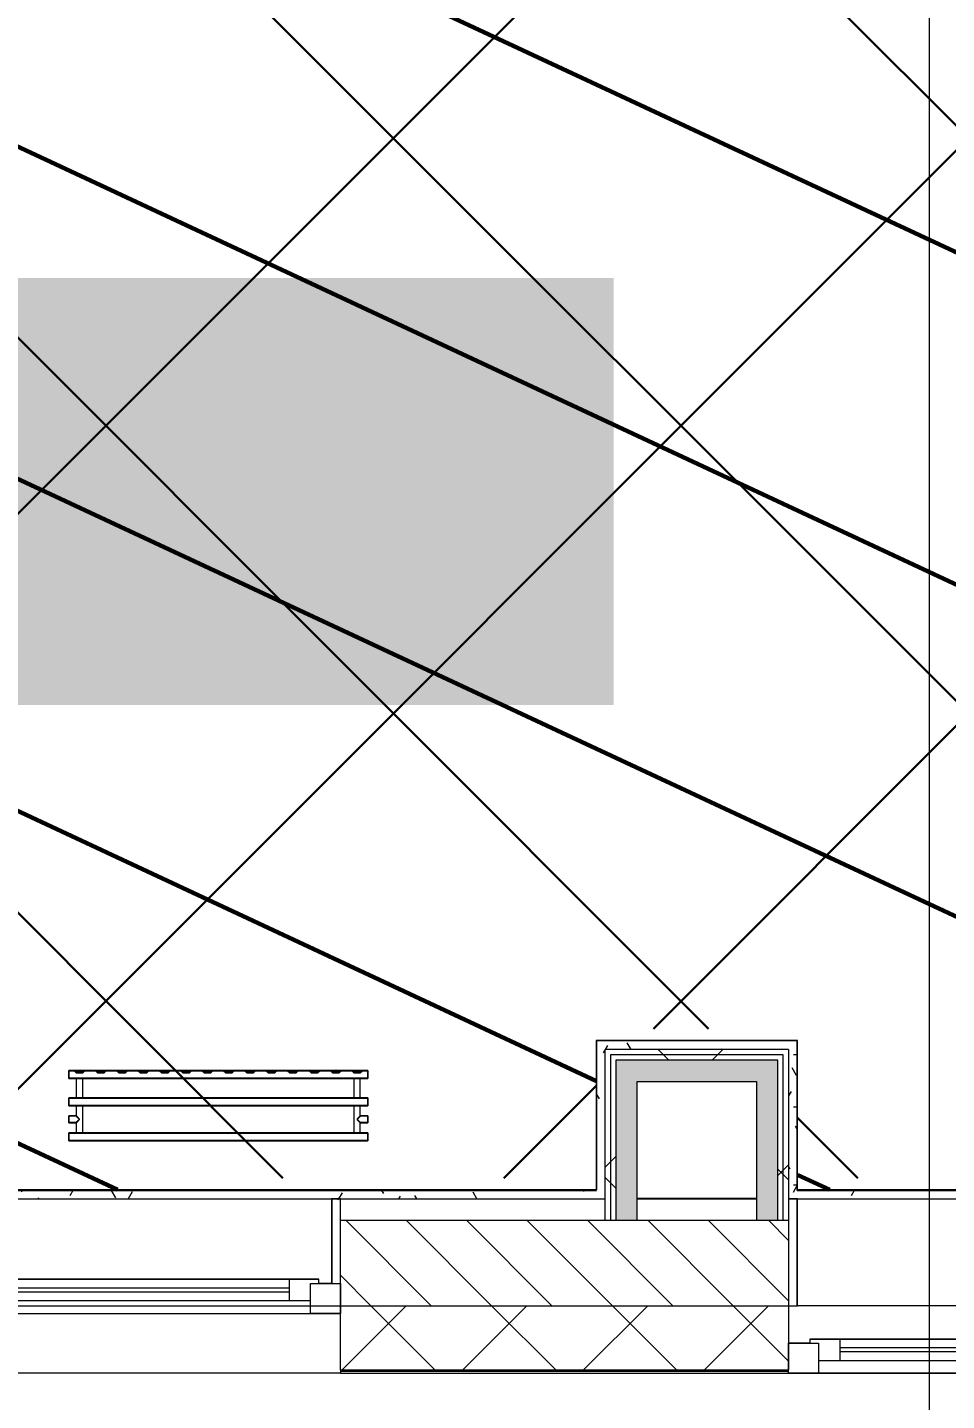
# Model space of a CAD drawing. Header units: millimetres. Extents: x -164500 to 426394, y -23753 to 102118.
# Drawn here: x 262619 to 264772, y -323 to 2892 of the extents above; entities that cross this region are included whole.
import ezdxf
from ezdxf import colors
from ezdxf.entities.mleader import LeaderData, LeaderLine
from ezdxf.math import Vec2, Vec3

# ---------------------------------------------------------------- set-up
doc = ezdxf.new("R2010")
doc.units = ezdxf.units.MM
for name, color, linetype, lineweight in [('0) шлифовка', 5, 'Continuous', 60), ('5.2) Л-1 Линолеум', 100, 'Continuous', 30), ('9.1) Рулон', 30, 'Continuous', 30), ('A-FLOR', 7, 'Continuous', 9), ('A-GLAZ', 7, 'Continuous', 9), ('A-GLAZ-1', 7, 'Continuous', 5), ('A-WALL', 7, 'Continuous', 5), ('I-WALL', 7, 'Continuous', 5), ('Оси', 7, 'Continuous', 9)]:
    doc.layers.add(name, color=color, linetype=linetype, lineweight=lineweight)
for name, color, linetype in [('2) защита вин плитк', 6, 'Continuous'), ('3.1) Наливной пол', 3, 'Continuous'), ('3.2.3) Нал-ой пол 4 вып', 3, 'Continuous')]:
    doc.layers.add(name, color=color, linetype=linetype)
for name, color, linetype, lineweight, true_color in [('A-WALL-1', 9, 'Continuous', 5, 0x808080), ('A-WALL-FNSH-1', 9, 'Continuous', 5, 0x808080), ('M-EQPM-1', 7, 'Continuous', 9, 0xb2b2b2)]:
    doc.layers.add(name, color=color, linetype=linetype, lineweight=lineweight, true_color=true_color)
doc.styles.add('СПДС', font='ГОСТ тип А.ttf', dxfattribs={"width": 0.9})
pattern_1 = [(0, (148772.123, -0.94), (243.84, 60.96), [20.117, -162.763, 20.117, -162.763, -975.36]), (0, (148772.123, -0.94), (243.84, 60.96), [-365.76, 20.117, -345.643, 20.117, -162.763, -426.72]), (0, (148772.123, -0.94), (243.84, 60.96), [-914.4, 20.117, -101.803, 20.117, -284.683]), (120, (148863.563, 29.54), (-174.71291, 180.691634), [20.117, -162.763, 20.117, -162.763, -975.36]), (120, (148863.563, 29.54), (-174.71291, 180.691634), [-365.76, 20.117, -345.643, 20.117, -162.763, -426.72]), (120, (148863.563, 29.54), (-174.71291, 180.691634), [-914.4, 20.117, -101.803, 20.117, -284.683]), (240, (148894.043, 151.46), (-69.12709, -241.651634), [20.117, -162.763, 20.117, -162.763, -975.36]), (240, (148894.043, 151.46), (-69.12709, -241.651634), [-365.76, 20.117, -345.643, 20.117, -162.763, -426.72]), (240, (148894.043, 151.46), (-69.12709, -241.651634), [-914.4, 20.117, -101.803, 20.117, -284.683])]
pattern_2 = [(45, (148772.12, -0.94), (-212.132, 212.132), []), (135, (148772.12, -0.94), (-212.132, -212.132), [])]
pattern_3 = [(45, (205553.1, 26879), (-1347.04, 1347.04), [])]

# ---------------------------------------------------------------- blocks, each defined once
blk = doc.blocks.new('radiator_prado_classic_z_tip_30_po exemplyaru - Classic Z Тип 30-300-V481-Объем проектирования 2 этажа')
at = {"layer": 'M-EQPM-1'}
for p, q in [((0, 228), (0, 210)), ((700, 228), (0, 228)), ((0, 210), (0, 228)), ((0, 228), (12.5, 228)), ((12.5, 228), (37.5, 228)), ((37.5, 228), (12.5, 228)), ((12.5, 228), (37.5, 228)), ((12.5, 228), (17.5, 223)), ((12.5, 228), (17.5, 223)), ((32.5, 223), (37.5, 228)), ((37.5, 228), (32.5, 223)), ((37.5, 228), (62.5, 228)), ((62.5, 228), (87.5, 228)), ((87.5, 228), (62.5, 228)), ((62.5, 228), (87.5, 228)), ((62.5, 228), (67.5, 223)), ((62.5, 228), (67.5, 223)), ((82.5, 223), (87.5, 228)), ((87.5, 228), (82.5, 223)), ((87.5, 228), (112.5, 228)), ((112.5, 228), (137.5, 228)), ((137.5, 228), (112.5, 228)), ((112.5, 228), (137.5, 228)), ((112.5, 228), (117.5, 223)), ((112.5, 228), (117.5, 223)), ((132.5, 223), (137.5, 228)), ((137.5, 228), (132.5, 223)), ((137.5, 228), (162.5, 228)), ((162.5, 228), (187.5, 228)), ((187.5, 228), (162.5, 228)), ((162.5, 228), (187.5, 228)), ((162.5, 228), (167.5, 223)), ((162.5, 228), (167.5, 223)), ((182.5, 223), (187.5, 228)), ((187.5, 228), (182.5, 223)), ((187.5, 228), (212.5, 228)), ((212.5, 228), (237.5, 228)), ((237.5, 228), (212.5, 228)), ((212.5, 228), (237.5, 228)), ((212.5, 228), (217.5, 223)), ((212.5, 228), (217.5, 223)), ((232.5, 223), (237.5, 228)), ((237.5, 228), (232.5, 223)), ((237.5, 228), (262.5, 228)), ((262.5, 228), (287.5, 228)), ((287.5, 228), (262.5, 228)), ((262.5, 228), (287.5, 228)), ((262.5, 228), (267.5, 223)), ((262.5, 228), (267.5, 223)), ((282.5, 223), (287.5, 228)), ((287.5, 228), (282.5, 223)), ((287.5, 228), (312.5, 228)), ((312.5, 228), (337.5, 228)), ((337.5, 228), (312.5, 228)), ((312.5, 228), (337.5, 228)), ((312.5, 228), (317.5, 223)), ((312.5, 228), (317.5, 223)), ((332.5, 223), (337.5, 228)), ((337.5, 228), (332.5, 223)), ((337.5, 228), (362.5, 228)), ((362.5, 228), (387.5, 228)), ((387.5, 228), (362.5, 228)), ((362.5, 228), (387.5, 228)), ((362.5, 228), (367.5, 223)), ((362.5, 228), (367.5, 223)), ((382.5, 223), (387.5, 228)), ((387.5, 228), (382.5, 223)), ((387.5, 228), (412.5, 228)), ((412.5, 228), (437.5, 228)), ((437.5, 228), (412.5, 228)), ((412.5, 228), (437.5, 228)), ((412.5, 228), (417.5, 223)), ((412.5, 228), (417.5, 223)), ((432.5, 223), (437.5, 228)), ((437.5, 228), (432.5, 223)), ((437.5, 228), (462.5, 228)), ((462.5, 228), (487.5, 228)), ((487.5, 228), (462.5, 228)), ((462.5, 228), (487.5, 228)), ((462.5, 228), (467.5, 223)), ((462.5, 228), (467.5, 223)), ((482.5, 223), (487.5, 228)), ((487.5, 228), (482.5, 223)), ((487.5, 228), (512.5, 228)), ((512.5, 228), (537.5, 228)), ((537.5, 228), (512.5, 228)), ((512.5, 228), (537.5, 228)), ((512.5, 228), (517.5, 223)), ((512.5, 228), (517.5, 223)), ((532.5, 223), (537.5, 228)), ((537.5, 228), (532.5, 223)), ((537.5, 228), (562.5, 228)), ((562.5, 228), (587.5, 228)), ((587.5, 228), (562.5, 228)), ((562.5, 228), (587.5, 228)), ((562.5, 228), (567.5, 223)), ((562.5, 228), (567.5, 223)), ((582.5, 223), (587.5, 228)), ((587.5, 228), (582.5, 223)), ((587.5, 228), (612.5, 228)), ((612.5, 228), (637.5, 228)), ((637.5, 228), (612.5, 228)), ((612.5, 228), (637.5, 228)), ((612.5, 228), (617.5, 223)), ((612.5, 228), (617.5, 223)), ((632.5, 223), (637.5, 228)), ((637.5, 228), (632.5, 223)), ((637.5, 228), (662.5, 228)), ((662.5, 228), (687.5, 228)), ((687.5, 228), (662.5, 228)), ((662.5, 228), (687.5, 228)), ((662.5, 228), (667.5, 223)), ((662.5, 228), (667.5, 223)), ((682.5, 223), (687.5, 228)), ((687.5, 228), (682.5, 223)), ((687.5, 228), (700, 228)), ((700, 210), (700, 228)), ((700, 228), (700, 210)), ((0, 210), (700, 210)), ((17.8, 210), (0, 210)), ((32.5, 223), (17.5, 223)), ((17.5, 223), (32.5, 223)), ((17.5, 210), (17.5, 164)), ((17.5, 210), (17.5, 164)), ((17.8, 210), (17.5, 210)), ((17.5, 210), (17.8, 210)), ((17.8, 210), (17.5, 210)), ((17.5, 210), (32.5, 210)), ((18.5, 210), (17.8, 210)), ((17.8, 210), (32.2, 210)), ((32.2, 210), (17.8, 210)), ((32.2, 210), (18.5, 210)), ((32.5, 210), (32.2, 210)), ((32.2, 210), (32.5, 210)), ((32.5, 210), (32.2, 210)), ((667.8, 210), (32.2, 210)), ((32.5, 164), (32.5, 210)), ((32.5, 164), (32.5, 210)), ((82.5, 223), (67.5, 223)), ((67.5, 223), (82.5, 223)), ((132.5, 223), (117.5, 223)), ((117.5, 223), (132.5, 223)), ((182.5, 223), (167.5, 223)), ((167.5, 223), (182.5, 223)), ((232.5, 223), (217.5, 223)), ((217.5, 223), (232.5, 223)), ((282.5, 223), (267.5, 223)), ((267.5, 223), (282.5, 223)), ((332.5, 223), (317.5, 223)), ((317.5, 223), (332.5, 223)), ((382.5, 223), (367.5, 223)), ((367.5, 223), (382.5, 223)), ((432.5, 223), (417.5, 223)), ((417.5, 223), (432.5, 223)), ((482.5, 223), (467.5, 223)), ((467.5, 223), (482.5, 223)), ((532.5, 223), (517.5, 223)), ((517.5, 223), (532.5, 223)), ((582.5, 223), (567.5, 223)), ((567.5, 223), (582.5, 223)), ((632.5, 223), (617.5, 223)), ((617.5, 223), (632.5, 223)), ((682.5, 223), (667.5, 223)), ((667.5, 223), (682.5, 223)), ((667.5, 210), (667.5, 164)), ((667.5, 210), (667.5, 164)), ((667.8, 210), (667.5, 210)), ((667.5, 210), (682.5, 210)), ((667.8, 210), (667.5, 210)), ((667.5, 210), (667.8, 210)), ((668.5, 210), (667.8, 210)), ((682.2, 210), (667.8, 210)), ((667.8, 210), (673.1, 210)), ((669.7, 210), (668.5, 210)), ((671.2, 210), (669.7, 210)), ((673.1, 210), (671.2, 210)), ((675, 210), (673.1, 210)), ((673.1, 210), (676.9, 210)), ((676.9, 210), (675, 210)), ((678.7, 210), (676.9, 210)), ((676.9, 210), (680.3, 210)), ((680.3, 210), (678.7, 210)), ((681.5, 210), (680.3, 210)), ((680.3, 210), (682.2, 210)), ((682.2, 210), (681.5, 210)), ((682.5, 210), (682.2, 210)), ((682.5, 210), (682.2, 210)), ((682.2, 210), (682.5, 210)), ((700, 210), (682.2, 210)), ((682.5, 164), (682.5, 210)), ((682.5, 164), (682.5, 210)), ((700, 164), (0, 164)), ((0, 164), (0, 146)), ((0, 146), (0, 164)), ((0, 164), (17.8, 164)), ((17.8, 164), (17.5, 164)), ((17.5, 164), (17.8, 164)), ((17.8, 164), (17.5, 164)), ((17.5, 164), (32.5, 164)), ((28.7, 164), (17.8, 164)), ((17.8, 164), (32.2, 164)), ((18.5, 164), (17.8, 164)), ((19.7, 164), (18.5, 164)), ((21.3, 164), (19.7, 164)), ((23.1, 164), (21.3, 164)), ((25, 164), (23.1, 164)), ((26.9, 164), (25, 164)), ((28.7, 164), (26.9, 164)), ((31.5, 164), (28.7, 164)), ((30.3, 164), (28.7, 164)), ((32.2, 164), (30.3, 164)), ((32.2, 164), (31.5, 164)), ((32.5, 164), (32.2, 164)), ((32.2, 164), (32.5, 164)), ((32.5, 164), (32.2, 164)), ((32.2, 164), (667.8, 164)), ((667.8, 164), (667.5, 164)), ((667.5, 164), (682.5, 164)), ((667.8, 164), (667.5, 164)), ((667.5, 164), (667.8, 164)), ((668.5, 164), (667.8, 164)), ((669.7, 164), (667.8, 164)), ((667.8, 164), (676.9, 164)), ((669.7, 164), (668.5, 164)), ((671.2, 164), (669.7, 164)), ((671.2, 164), (669.7, 164)), ((673.1, 164), (671.2, 164)), ((675, 164), (671.2, 164)), ((675, 164), (673.1, 164)), ((676.9, 164), (675, 164)), ((681.5, 164), (675, 164)), ((678.7, 164), (676.9, 164)), ((676.9, 164), (681.5, 164)), ((680.3, 164), (678.7, 164)), ((681.5, 164), (680.3, 164)), ((682.2, 164), (681.5, 164)), ((682.2, 164), (681.5, 164)), ((681.5, 164), (682.2, 164)), ((682.5, 164), (682.2, 164)), ((682.5, 164), (682.2, 164)), ((682.2, 164), (682.5, 164)), ((682.2, 164), (700, 164)), ((700, 146), (700, 164)), ((700, 164), (700, 146)), ((0, 146), (700, 146)), ((18.5, 146), (0, 146)), ((17.5, 146), (17.5, 121.5)), ((17.5, 146), (17.5, 121.5)), ((17.5, 146), (18.5, 146)), ((18.5, 146), (17.5, 146)), ((17.5, 146), (18.5, 146)), ((32.5, 146), (17.5, 146)), ((18.5, 146), (32.2, 146)), ((32.2, 146), (18.5, 146)), ((18.5, 146), (32.2, 146)), ((32.2, 146), (32.5, 146)), ((32.5, 146), (32.2, 146)), ((32.2, 146), (32.5, 146)), ((667.8, 146), (32.2, 146)), ((32.5, 82), (32.5, 146)), ((32.5, 82), (32.5, 146)), ((667.5, 146), (667.5, 82)), ((667.5, 146), (667.5, 82)), ((667.5, 146), (667.8, 146)), ((682.5, 146), (667.5, 146)), ((667.5, 146), (667.8, 146)), ((667.8, 146), (667.5, 146)), ((667.8, 146), (675, 146)), ((667.8, 146), (681.5, 146)), ((681.5, 146), (667.8, 146)), ((675, 146), (676.9, 146)), ((676.9, 146), (678.7, 146)), ((678.7, 146), (681.5, 146)), ((681.5, 146), (682.5, 146)), ((681.5, 146), (682.5, 146)), ((682.5, 146), (681.5, 146)), ((700, 146), (681.5, 146)), ((682.5, 121.5), (682.5, 146)), ((682.5, 121.5), (682.5, 146)), ((17.5, 121.5), (0, 121.5)), ((17.5, 121.5), (0, 121.5)), ((0, 121.5), (0, 120.5)), ((0, 106.5), (0, 121.5)), ((0, 120.5), (0, 107.5)), ((0, 120.5), (0, 119.3)), ((0, 114), (0, 120.5)), ((0, 120.5), (0, 120.5)), ((0, 119.3), (0, 117.8)), ((0, 117.8), (0, 114)), ((0, 114), (0, 110.3)), ((0, 107.5), (0, 114)), ((0, 110.3), (0, 108.7)), ((0, 108.7), (0, 107.5)), ((0, 107.5), (0, 106.5)), ((0, 107.5), (0, 107.5)), ((0, 106.5), (17.5, 106.5)), ((0, 106.5), (17.5, 106.5)), ((17.5, 106.5), (17.5, 82)), ((17.5, 106.5), (17.5, 82)), ((700, 121.5), (682.5, 121.5)), ((700, 121.5), (682.5, 121.5)), ((682.5, 82), (682.5, 106.5)), ((682.5, 106.5), (700, 106.5)), ((682.5, 82), (682.5, 106.5)), ((682.5, 106.5), (700, 106.5)), ((700, 121.5), (700, 106.5)), ((700, 120.5), (700, 121.5)), ((700, 121.5), (700, 120.5)), ((700, 120.5), (700, 121.5)), ((700, 107.5), (700, 120.5)), ((700, 120.5), (700, 107.5)), ((700, 119.3), (700, 120.5)), ((700, 115.9), (700, 119.3)), ((700, 114), (700, 115.9)), ((700, 108.7), (700, 114)), ((700, 107.5), (700, 108.7)), ((700, 106.5), (700, 107.5)), ((700, 107.5), (700, 106.5)), ((700, 106.5), (700, 107.5)), ((700, 82), (0, 82)), ((0, 82), (0, 64)), ((0, 64), (0, 82)), ((0, 82), (18.5, 82)), ((18.5, 82), (17.5, 82)), ((17.5, 82), (18.5, 82)), ((18.5, 82), (17.5, 82)), ((17.5, 82), (32.5, 82)), ((32.2, 82), (18.5, 82)), ((18.5, 82), (32.2, 82)), ((32.2, 82), (18.5, 82)), ((32.5, 82), (32.2, 82)), ((32.2, 82), (32.5, 82)), ((32.5, 82), (32.2, 82)), ((32.2, 82), (667.8, 82)), ((667.8, 82), (667.5, 82)), ((667.5, 82), (682.5, 82)), ((667.8, 82), (667.5, 82)), ((667.5, 82), (667.8, 82)), ((680.3, 82), (667.8, 82)), ((675, 82), (667.8, 82)), ((667.8, 82), (681.5, 82)), ((678.7, 82), (675, 82)), ((681.5, 82), (678.7, 82)), ((681.5, 82), (680.3, 82)), ((682.5, 82), (681.5, 82)), ((682.5, 82), (681.5, 82)), ((681.5, 82), (682.5, 82)), ((681.5, 82), (700, 82)), ((700, 64), (700, 82)), ((700, 82), (700, 64)), ((700, 64), (0, 64)), ((0, 64), (700, 64))]:
    blk.add_line(p, q, dxfattribs=at)
for points, knots in [([(18.5, 120.5), (18.4, 120.6), (18.3, 120.7), (18.1, 120.9), (17.9, 121.1), (17.8, 121.2), (17.7, 121.3), (17.5, 121.5), (17.5, 121.5), (17.5, 121.5)], [0.7142857, 0.7142857, 0.7142857, 0.7142857, 0.75, 0.7857143, 0.8214286, 0.8571429, 0.8928571, 0.9285714, 1, 1, 1, 1]), ([(17.5, 121.5), (17.5, 121.5), (17.5, 121.5), (17.7, 121.3), (17.8, 121.2), (17.9, 121.1), (18.1, 120.9), (18.3, 120.7), (18.4, 120.6), (18.5, 120.5)], [0, 0, 0, 0, 0.0714286, 0.1071429, 0.1428571, 0.1785714, 0.2142857, 0.25, 0.2857143, 0.2857143, 0.2857143, 0.2857143]), ([(17.5, 121.5), (17.5, 121.5), (17.5, 121.5), (17.7, 121.3), (17.8, 121.2), (17.9, 121.1), (18.1, 120.9), (18.3, 120.7), (18.4, 120.6), (18.5, 120.5)], [0, 0, 0, 0, 0.0714286, 0.1071429, 0.1428571, 0.1785714, 0.2142857, 0.25, 0.2857143, 0.2857143, 0.2857143, 0.2857143]), ([(25, 114), (24.5, 114.5), (23.6, 115.4), (22.4, 116.6), (21.6, 117.4), (21.1, 117.9), (20.8, 118.2), (20.5, 118.5), (20.2, 118.8), (19.8, 119.1), (19.6, 119.4), (19.3, 119.7), (19, 120), (18.7, 120.3), (18.5, 120.5), (18.3, 120.7), (18.1, 120.9), (17.9, 121.1), (17.8, 121.2), (17.7, 121.3), (17.5, 121.5), (17.5, 121.5), (17.5, 121.5)], [0, 0, 0, 0, 0.142857, 0.285714, 0.357143, 0.392857, 0.428571, 0.464286, 0.5, 0.535714, 0.571429, 0.607143, 0.642857, 0.678571, 0.714286, 0.75, 0.785714, 0.821429, 0.857143, 0.892857, 0.928571, 1, 1, 1, 1]), ([(17.5, 106.5), (17.5, 106.5), (17.5, 106.5), (17.7, 106.7), (17.8, 106.8), (17.9, 106.9), (18.1, 107.1), (18.3, 107.3), (18.5, 107.5), (18.7, 107.7), (19, 108), (19.3, 108.3), (19.6, 108.6), (19.8, 108.9), (20.3, 109.3), (20.7, 109.7), (21.1, 110.1), (21.6, 110.6), (22.4, 111.4), (23.6, 112.6), (24.5, 113.5), (25, 114)], [0, 0, 0, 0, 0.071429, 0.107143, 0.142857, 0.178571, 0.214286, 0.25, 0.285714, 0.321429, 0.357143, 0.392857, 0.428571, 0.464286, 0.5, 0.571429, 0.607143, 0.642857, 0.714286, 0.857143, 1, 1, 1, 1]), ([(17.5, 106.5), (17.5, 106.5), (17.5, 106.5), (17.7, 106.7), (17.8, 106.8), (17.9, 106.9), (18.1, 107.1), (18.3, 107.3), (18.4, 107.4), (18.5, 107.5)], [0, 0, 0, 0, 0.0714286, 0.1071429, 0.1428571, 0.1785714, 0.2142857, 0.25, 0.2857143, 0.2857143, 0.2857143, 0.2857143]), ([(18.5, 107.5), (18.4, 107.4), (18.3, 107.3), (18.1, 107.1), (17.9, 106.9), (17.8, 106.8), (17.7, 106.7), (17.5, 106.5), (17.5, 106.5), (17.5, 106.5)], [0.7142857, 0.7142857, 0.7142857, 0.7142857, 0.75, 0.7857143, 0.8214286, 0.8571429, 0.8928571, 0.9285714, 1, 1, 1, 1]), ([(18.5, 107.5), (18.4, 107.4), (18.3, 107.3), (18.1, 107.1), (17.9, 106.9), (17.8, 106.8), (17.7, 106.7), (17.5, 106.5), (17.5, 106.5), (17.5, 106.5)], [0.7142857, 0.7142857, 0.7142857, 0.7142857, 0.75, 0.7857143, 0.8214286, 0.8571429, 0.8928571, 0.9285714, 1, 1, 1, 1]), ([(22.1, 116.9), (21.9, 117.1), (21.6, 117.4), (21.1, 117.9), (20.8, 118.2), (20.5, 118.5), (20.2, 118.8), (19.9, 119.2), (19.7, 119.3), (19.6, 119.4)], [0.2857143, 0.2857143, 0.2857143, 0.2857143, 0.3571429, 0.3928571, 0.4285714, 0.4642857, 0.5, 0.5357143, 0.5714286, 0.5714286, 0.5714286, 0.5714286]), ([(19.6, 119.4), (19.7, 119.3), (19.9, 119.2), (20.3, 118.7), (20.7, 118.3), (21.1, 117.9), (21.6, 117.4), (21.9, 117.1), (22.1, 116.9)], [0.4285714, 0.4285714, 0.4285714, 0.4285714, 0.4642857, 0.5, 0.5714286, 0.6071429, 0.6428571, 0.7142857, 0.7142857, 0.7142857, 0.7142857]), ([(19.6, 119.4), (19.7, 119.3), (19.8, 119.1), (20.3, 118.7), (20.7, 118.3), (21.1, 117.9), (21.6, 117.4), (21.9, 117.1), (22.1, 116.9)], [0.4285714, 0.4285714, 0.4285714, 0.4285714, 0.4642857, 0.5, 0.5714286, 0.6071429, 0.6428571, 0.7142857, 0.7142857, 0.7142857, 0.7142857]), ([(19.6, 108.6), (19.7, 108.7), (19.9, 108.8), (20.3, 109.3), (20.7, 109.7), (21.1, 110.1), (21.6, 110.6), (21.9, 110.9), (22.1, 111.1)], [0.4285714, 0.4285714, 0.4285714, 0.4285714, 0.4642857, 0.5, 0.5714286, 0.6071429, 0.6428571, 0.7142857, 0.7142857, 0.7142857, 0.7142857]), ([(22.1, 111.1), (21.9, 110.9), (21.6, 110.6), (21.1, 110.1), (20.8, 109.8), (20.5, 109.5), (20.2, 109.2), (19.9, 108.8), (19.7, 108.7), (19.6, 108.6)], [0.2857143, 0.2857143, 0.2857143, 0.2857143, 0.3571429, 0.3928571, 0.4285714, 0.4642857, 0.5, 0.5357143, 0.5714286, 0.5714286, 0.5714286, 0.5714286]), ([(22.1, 111.1), (21.9, 110.9), (21.6, 110.6), (21.1, 110.1), (20.8, 109.8), (20.5, 109.5), (20.2, 109.2), (19.8, 108.9), (19.7, 108.7), (19.6, 108.6)], [0.2857143, 0.2857143, 0.2857143, 0.2857143, 0.3571429, 0.3928571, 0.4285714, 0.4642857, 0.5, 0.5357143, 0.5714286, 0.5714286, 0.5714286, 0.5714286]), ([(675, 114), (675.5, 114.5), (676.4, 115.4), (677.6, 116.6), (678.4, 117.4), (678.9, 117.9), (679.2, 118.2), (679.5, 118.5), (679.8, 118.8), (680.1, 119.2), (680.4, 119.4), (680.7, 119.7), (681, 120), (681.3, 120.3), (681.5, 120.5), (681.7, 120.7), (681.9, 120.9), (682.1, 121.1), (682.2, 121.2), (682.3, 121.3), (682.5, 121.5), (682.5, 121.5), (682.5, 121.5)], [0, 0, 0, 0, 0.142857, 0.285714, 0.357143, 0.392857, 0.428571, 0.464286, 0.5, 0.535714, 0.571429, 0.607143, 0.642857, 0.678571, 0.714286, 0.75, 0.785714, 0.821429, 0.857143, 0.892857, 0.928571, 1, 1, 1, 1]), ([(682.5, 106.5), (682.5, 106.5), (682.5, 106.5), (682.3, 106.7), (682.2, 106.8), (682.1, 106.9), (681.9, 107.1), (681.7, 107.3), (681.5, 107.5), (681.3, 107.7), (681, 108), (680.7, 108.3), (680.4, 108.6), (680.1, 108.8), (679.7, 109.3), (679.3, 109.7), (678.9, 110.1), (678.4, 110.6), (677.6, 111.4), (676.4, 112.6), (675.5, 113.5), (675, 114)], [0, 0, 0, 0, 0.071429, 0.107143, 0.142857, 0.178571, 0.214286, 0.25, 0.285714, 0.321429, 0.357143, 0.392857, 0.428571, 0.464286, 0.5, 0.571429, 0.607143, 0.642857, 0.714286, 0.857143, 1, 1, 1, 1]), ([(680.4, 119.4), (680.3, 119.3), (680.1, 119.2), (679.7, 118.7), (679.3, 118.3), (678.9, 117.9), (678.4, 117.4), (678.1, 117.1), (677.9, 116.9)], [0.4285714, 0.4285714, 0.4285714, 0.4285714, 0.4642857, 0.5, 0.5714286, 0.6071429, 0.6428571, 0.7142857, 0.7142857, 0.7142857, 0.7142857]), ([(680.4, 119.4), (680.3, 119.3), (680.1, 119.2), (679.7, 118.7), (679.3, 118.3), (678.9, 117.9), (678.4, 117.4), (678.1, 117.1), (677.9, 116.9)], [0.4285714, 0.4285714, 0.4285714, 0.4285714, 0.4642857, 0.5, 0.5714286, 0.6071429, 0.6428571, 0.7142857, 0.7142857, 0.7142857, 0.7142857]), ([(677.9, 116.9), (678.1, 117.1), (678.4, 117.4), (678.9, 117.9), (679.2, 118.2), (679.5, 118.5), (679.8, 118.8), (680.1, 119.2), (680.3, 119.3), (680.4, 119.4)], [0.2857143, 0.2857143, 0.2857143, 0.2857143, 0.3571429, 0.3928571, 0.4285714, 0.4642857, 0.5, 0.5357143, 0.5714286, 0.5714286, 0.5714286, 0.5714286]), ([(677.9, 111.1), (678.1, 110.9), (678.4, 110.6), (678.9, 110.1), (679.1, 109.9), (679.2, 109.8)], [0.2857143, 0.2857143, 0.2857143, 0.2857143, 0.3571429, 0.3928571, 0.4285714, 0.4285714, 0.4285714, 0.4285714]), ([(677.9, 111.1), (678.1, 110.9), (678.4, 110.6), (678.9, 110.1), (679.2, 109.8), (679.5, 109.5), (679.8, 109.2), (680.1, 108.8), (680.3, 108.7), (680.4, 108.6)], [0.2857143, 0.2857143, 0.2857143, 0.2857143, 0.3571429, 0.3928571, 0.4285714, 0.4642857, 0.5, 0.5357143, 0.5714286, 0.5714286, 0.5714286, 0.5714286]), ([(679.2, 109.8), (679.1, 109.9), (678.9, 110.1), (678.4, 110.6), (678.1, 110.9), (677.9, 111.1)], [0.5714286, 0.5714286, 0.5714286, 0.5714286, 0.6071429, 0.6428571, 0.7142857, 0.7142857, 0.7142857, 0.7142857]), ([(680.4, 108.6), (680.3, 108.7), (680.1, 108.8), (679.7, 109.3), (679.4, 109.6), (679.2, 109.8)], [0.4285714, 0.4285714, 0.4285714, 0.4285714, 0.4642857, 0.5, 0.5714286, 0.5714286, 0.5714286, 0.5714286]), ([(682.5, 121.5), (682.5, 121.5), (682.5, 121.5), (682.3, 121.3), (682.2, 121.2), (682.1, 121.1), (681.9, 120.9), (681.7, 120.7), (681.6, 120.6), (681.5, 120.5)], [0, 0, 0, 0, 0.0714286, 0.1071429, 0.1428571, 0.1785714, 0.2142857, 0.25, 0.2857143, 0.2857143, 0.2857143, 0.2857143]), ([(682.5, 121.5), (682.5, 121.5), (682.5, 121.5), (682.3, 121.3), (682.2, 121.2), (682.1, 121.1), (681.9, 120.9), (681.7, 120.7), (681.6, 120.6), (681.5, 120.5)], [0, 0, 0, 0, 0.0714286, 0.1071429, 0.1428571, 0.1785714, 0.2142857, 0.25, 0.2857143, 0.2857143, 0.2857143, 0.2857143]), ([(681.5, 120.5), (681.6, 120.6), (681.7, 120.7), (681.9, 120.9), (682.1, 121.1), (682.2, 121.2), (682.3, 121.3), (682.5, 121.5), (682.5, 121.5), (682.5, 121.5)], [0.7142857, 0.7142857, 0.7142857, 0.7142857, 0.75, 0.7857143, 0.8214286, 0.8571429, 0.8928571, 0.9285714, 1, 1, 1, 1]), ([(681.5, 107.5), (681.6, 107.4), (681.7, 107.3), (681.9, 107.1), (682.1, 106.9), (682.2, 106.8), (682.3, 106.7), (682.5, 106.5), (682.5, 106.5), (682.5, 106.5)], [0.7142857, 0.7142857, 0.7142857, 0.7142857, 0.75, 0.7857143, 0.8214286, 0.8571429, 0.8928571, 0.9285714, 1, 1, 1, 1]), ([(681.5, 107.5), (681.6, 107.4), (681.7, 107.3), (681.9, 107.1), (682.1, 106.9), (682.2, 106.8), (682.3, 106.7), (682.5, 106.5), (682.5, 106.5), (682.5, 106.5)], [0.7142857, 0.7142857, 0.7142857, 0.7142857, 0.75, 0.7857143, 0.8214286, 0.8571429, 0.8928571, 0.9285714, 1, 1, 1, 1]), ([(682.5, 106.5), (682.5, 106.5), (682.5, 106.5), (682.3, 106.7), (682.2, 106.8), (682.1, 106.9), (681.9, 107.1), (681.7, 107.3), (681.6, 107.4), (681.5, 107.5)], [0, 0, 0, 0, 0.0714286, 0.1071429, 0.1428571, 0.1785714, 0.2142857, 0.25, 0.2857143, 0.2857143, 0.2857143, 0.2857143])]:
    blk.add_open_spline(points, degree=3, knots=knots, dxfattribs=at)
for points in [[(19.6, 119.4), (19.5, 119.5), (19.3, 119.7), (19, 120), (18.7, 120.3), (18.6, 120.4), (18.5, 120.5)], [(18.5, 120.5), (18.6, 120.4), (18.7, 120.3), (19, 120), (19.3, 119.7), (19.5, 119.5), (19.6, 119.4)], [(18.5, 120.5), (18.6, 120.4), (18.7, 120.3), (19, 120), (19.3, 119.7), (19.5, 119.5), (19.6, 119.4)], [(18.5, 107.5), (18.6, 107.6), (18.7, 107.7), (19, 108), (19.3, 108.3), (19.5, 108.5), (19.6, 108.6)], [(19.6, 108.6), (19.5, 108.5), (19.3, 108.3), (19, 108), (18.7, 107.7), (18.6, 107.6), (18.5, 107.5)], [(19.6, 108.6), (19.5, 108.5), (19.3, 108.3), (19, 108), (18.7, 107.7), (18.6, 107.6), (18.5, 107.5)], [(25, 114), (24.5, 114.5), (23.6, 115.4), (22.6, 116.4), (22.1, 116.9)], [(22.1, 116.9), (22.6, 116.4), (23.6, 115.4), (24.5, 114.5), (25, 114)], [(22.1, 116.9), (22.6, 116.4), (23.6, 115.4), (24.5, 114.5), (25, 114)], [(22.1, 111.1), (22.6, 111.6), (23.6, 112.6), (24.5, 113.5), (25, 114)], [(25, 114), (24.5, 113.5), (23.6, 112.6), (22.6, 111.6), (22.1, 111.1)], [(25, 114), (24.5, 113.5), (23.6, 112.6), (22.6, 111.6), (22.1, 111.1)], [(677.9, 116.9), (677.4, 116.4), (676.4, 115.4), (675.5, 114.5), (675, 114)], [(675, 114), (675.5, 114.5), (676.4, 115.4), (677.4, 116.4), (677.9, 116.9)], [(676.4, 115.4), (676, 115), (675.5, 114.5), (675, 114)], [(675, 114), (675.5, 113.5), (676.4, 112.6), (677.4, 111.6), (677.9, 111.1)], [(675, 114), (675.5, 113.5), (676.4, 112.6), (677.4, 111.6), (677.9, 111.1)], [(677.9, 111.1), (677.4, 111.6), (676.4, 112.6), (675.5, 113.5), (675, 114)], [(677.9, 116.9), (677.4, 116.4), (676.9, 115.9), (676.4, 115.4)], [(679.2, 109.8), (679.3, 109.7), (679.5, 109.5), (679.8, 109.2), (680.1, 108.8), (680.3, 108.7), (680.4, 108.6)], [(681.5, 120.5), (681.4, 120.4), (681.3, 120.3), (681, 120), (680.7, 119.7), (680.5, 119.5), (680.4, 119.4)], [(681.5, 120.5), (681.4, 120.4), (681.3, 120.3), (681, 120), (680.7, 119.7), (680.5, 119.5), (680.4, 119.4)], [(680.4, 119.4), (680.5, 119.5), (680.7, 119.7), (681, 120), (681.3, 120.3), (681.4, 120.4), (681.5, 120.5)], [(680.4, 108.6), (680.5, 108.5), (680.7, 108.3), (681, 108), (681.3, 107.7), (681.4, 107.6), (681.5, 107.5)], [(680.4, 108.6), (680.5, 108.5), (680.7, 108.3), (681, 108), (681.3, 107.7), (681.4, 107.6), (681.5, 107.5)], [(681.5, 107.5), (681.4, 107.6), (681.3, 107.7), (681, 108), (680.7, 108.3), (680.5, 108.5), (680.4, 108.6)]]:
    blk.add_open_spline(points, degree=3, dxfattribs=at)
blk = doc.blocks.new('120_Окно_СКБ_2Ст_Фрамуга сверху - 120_Окно_СКБ_2Ст_2300х2500_h_ ДОО-22877051-Объем проектирования 2 этажа')
at = {"layer": 'A-GLAZ'}
for p, q in [((-1150, 13), (-1150, 83)), ((-1150, 83), (-1080, 83)), ((-1080, 83), (-1080, 13)), ((520, 13), (520, 83)), ((520, 83), (590, 83)), ((590, 83), (590, 13)), ((1080, 13), (1080, 83)), ((1080, 83), (1150, 83)), ((1150, 83), (1150, 13)), ((520, 53), (-1080, 53)), ((-1080, 53), (-1080, 13)), ((-1030, 3), (-1030, 53)), ((470, 3), (470, 53)), ((520, 13), (520, 53)), ((1080, 53), (590, 53)), ((590, 53), (590, 13)), ((640, 3), (640, 53)), ((1030, 3), (1030, 53)), ((1080, 13), (1080, 53)), ((-1080, 13), (-1150, 13)), ((-1080, 13), (-1100, 13)), ((-1100, 13), (-1100, 3)), ((-1100, 3), (540, 3)), ((540, 3), (-1100, 3)), ((590, 13), (520, 13)), ((540, 13), (520, 13)), ((540, 3), (540, 13)), ((590, 13), (570, 13)), ((570, 13), (570, 3)), ((570, 3), (1100, 3)), ((1100, 3), (570, 3)), ((1150, 13), (1080, 13)), ((1100, 13), (1080, 13)), ((1100, 3), (1100, 13))]:
    blk.add_line(p, q, dxfattribs=at)
at = {"layer": 'A-GLAZ-1'}
for p, q in [((1150, 83), (-1150, 83)), ((-1080, 83), (1080, 83)), ((-1030, 33), (470, 33)), ((640, 33), (1030, 33)), ((-1150, 13), (-1100, 13)), ((470, 23), (-1030, 23)), ((540, 13), (570, 13)), ((540, 13), (570, 13)), ((1030, 23), (640, 23)), ((1100, 13), (1150, 13))]:
    blk.add_line(p, q, dxfattribs=at)
blk = doc.blocks.new('120_Окно_СКБ_1Ст - 120_Окно_СКБ_1Ст 900х2500_h_ с форточкой-22876796-Объем проектирования 2 этажа')
at = {"layer": 'A-GLAZ'}
for p, q in [((-450, -127), (-450, -57)), ((-450, -57), (-380, -57)), ((-380, -57), (-380, -127)), ((380, -127), (380, -57)), ((380, -57), (450, -57)), ((450, -57), (450, -127)), ((380, -87), (-380, -87)), ((-380, -87), (-380, -127)), ((-330, -137), (-330, -87)), ((330, -137), (330, -87)), ((380, -127), (380, -87)), ((-380, -127), (-450, -127)), ((-380, -127), (-400, -127)), ((-400, -127), (-400, -137)), ((450, -127), (380, -127)), ((400, -127), (380, -127)), ((400, -137), (400, -127)), ((-400, -137), (400, -137)), ((400, -137), (-400, -137))]:
    blk.add_line(p, q, dxfattribs=at)
at = {"layer": 'A-GLAZ-1'}
for p, q in [((450, -57), (-450, -57)), ((-430, -127), (-400, -127)), ((-330, -107), (330, -107)), ((330, -117), (-330, -117)), ((400, -127), (430, -127))]:
    blk.add_line(p, q, dxfattribs=at)

msp = doc.modelspace()

# ---------------------------------------------------------------- hatches: boundary and pattern name
at = {"layer": '0) шлифовка', "true_color": 0x2776bb}
h = msp.add_hatch(dxfattribs=at)
h.set_pattern_fill('ANSI31', color=152, scale=222, angle=110)
h.set_pattern_definition([(155, (205553.1, 26879), (-297.8825, -638.811), [])])
h.paths.add_polyline_path([(260681.123, 6599), (258543.123, 6599), (258543.123, 5155), (258543.123, 171), (261281.123, 171), (261281.123, 521), (261663.123, 521), (261663.123, 171), (263951.123, 171), (263951.123, 521), (264423.123, 521), (264423.123, 171), (268102.123, 171), (268102.123, 1470), (268102.123, 1525), (268062.123, 1525), (268062.123, 1470), (268054.123, 1470), (268054.123, 1540), (268062.123, 1575), (268102.123, 1575), (268102.123, 2875), (268062.123, 2875), (268062.123, 2910), (268054.123, 2910), (268054.123, 2980), (268062.123, 2980), (268062.123, 2925), (268102.123, 2925), (268102.123, 2980), (268102.123, 5159), (267202.123, 5159), (260681.123, 5159)])
at = {"layer": '2) защита вин плитк'}
h = msp.add_hatch(dxfattribs=at)
h.set_pattern_fill('ANSI31', color=256, scale=600)
h.set_pattern_definition(pattern_3)
h.paths.add_polyline_path([(260681.123, 6599), (258543.123, 6599), (258543.123, 5155), (258543.123, 171), (261281.123, 171), (261281.123, 521), (261663.123, 521), (261663.123, 171), (263951.123, 171), (263951.123, 521), (264423.123, 521), (264423.123, 171), (268102.123, 171), (268102.123, 1470), (268102.123, 1525), (268062.123, 1525), (268062.123, 1470), (268054.123, 1470), (268054.123, 1540), (268062.123, 1575), (268102.123, 1575), (268102.123, 2875), (268062.123, 2875), (268062.123, 2910), (268054.123, 2910), (268054.123, 2980), (268062.123, 2980), (268062.123, 2925), (268102.123, 2925), (268102.123, 2980), (268102.123, 5159), (267202.123, 5159), (260681.123, 5159)])
h = msp.add_hatch(dxfattribs=at)
h.set_pattern_fill('ANSI31', color=256, scale=600)
h.set_pattern_definition(pattern_3)
h.paths.add_polyline_path([(260681.123, 6599), (258543.123, 6599), (258543.123, 5155), (258543.123, 171), (261281.123, 171), (261281.123, 521), (261663.123, 521), (261663.123, 171), (263951.123, 171), (263951.123, 521), (264423.123, 521), (264423.123, 171), (268102.123, 171), (268102.123, 1470), (268102.123, 1525), (268062.123, 1525), (268062.123, 1470), (268054.123, 1470), (268054.123, 1540), (268062.123, 1575), (268102.123, 1575), (268102.123, 2875), (268062.123, 2875), (268062.123, 2910), (268054.123, 2910), (268054.123, 2980), (268062.123, 2980), (268062.123, 2925), (268102.123, 2925), (268102.123, 2980), (268102.123, 5159), (267202.123, 5159), (260681.123, 5159)])
at = {"layer": '3.1) Наливной пол'}
h = msp.add_hatch(dxfattribs=at)
h.set_pattern_fill('ANSI31', color=256, scale=600)
h.set_pattern_definition(pattern_3)
h.paths.add_polyline_path([(260681.123, 6599), (258543.123, 6599), (258543.123, 5155), (258543.123, 171), (261281.123, 171), (261281.123, 521), (261663.123, 521), (261663.123, 171), (263951.123, 171), (263951.123, 521), (264423.123, 521), (264423.123, 171), (268102.123, 171), (268102.123, 1470), (268102.123, 1525), (268062.123, 1525), (268062.123, 1470), (268054.123, 1470), (268054.123, 1540), (268062.123, 1575), (268102.123, 1575), (268102.123, 2875), (268062.123, 2875), (268062.123, 2910), (268054.123, 2910), (268054.123, 2980), (268062.123, 2980), (268062.123, 2925), (268102.123, 2925), (268102.123, 2980), (268102.123, 5159), (267202.123, 5159), (260681.123, 5159)])
at = {"layer": '3.2.3) Нал-ой пол 4 вып'}
h = msp.add_hatch(dxfattribs=at)
h.set_pattern_fill('ANSI31', color=256, scale=600)
h.set_pattern_definition(pattern_3)
h.paths.add_polyline_path([(260681.123, 6599), (258543.123, 6599), (258543.123, 5155), (258543.123, 171), (261281.123, 171), (261281.123, 521), (261663.123, 521), (261663.123, 171), (263951.123, 171), (263951.123, 521), (264423.123, 521), (264423.123, 171), (268102.123, 171), (268102.123, 1470), (268102.123, 1525), (268062.123, 1525), (268062.123, 1470), (268054.123, 1470), (268054.123, 1540), (268062.123, 1575), (268102.123, 1575), (268102.123, 2875), (268062.123, 2875), (268062.123, 2910), (268054.123, 2910), (268054.123, 2980), (268062.123, 2980), (268062.123, 2925), (268102.123, 2925), (268102.123, 2980), (268102.123, 5159), (267202.123, 5159), (260681.123, 5159)])
at = {"layer": '5.2) Л-1 Линолеум'}
h = msp.add_hatch(dxfattribs=at)
h.set_pattern_fill('ANSI37', color=256, scale=300)
h.set_pattern_definition([(45, (205553.1, 26879), (-673.519, 673.519), []), (135, (205553.1, 26879), (-673.519, -673.519), [])])
h.paths.add_polyline_path([(260681.123, 6625.74), (258543.123, 6625.74), (258543.123, 5181.74), (258543.123, 197.74), (261281.123, 197.74), (261281.123, 547.74), (261663.123, 547.74), (261663.123, 197.74), (263951.123, 197.74), (263951.123, 547.74), (264423.123, 547.74), (264423.123, 197.74), (268102.123, 197.74), (268102.123, 1496.74), (268102.123, 1551.74), (268062.123, 1551.74), (268062.123, 1496.74), (268054.123, 1496.74), (268054.123, 1566.74), (268062.123, 1601.74), (268102.123, 1601.74), (268102.123, 2901.74), (268062.123, 2901.74), (268062.123, 2936.74), (268054.123, 2936.74), (268054.123, 3006.74), (268062.123, 3006.74), (268062.123, 2951.74), (268102.123, 2951.74), (268102.123, 3006.74), (268102.123, 5185.74), (267202.123, 5185.74), (260681.123, 5185.74)])
at = {"layer": 'A-WALL'}
h = msp.add_hatch(dxfattribs=at)
h.set_pattern_fill('FP_2', color=256, style=0, pattern_type=2)
h.set_pattern_definition([(135, (148772.12, -0.94), (-70.71068, -70.71068), [])])
h.paths.add_polyline_path([(249602.123, -100.941), (250502.123, -100.941), (250502.123, 99.059), (249602.123, 99.059), (249602.123, 56.401)])
h.paths.add_polyline_path([(240702.123, -100.941), (241502.123, -100.941), (241502.123, 99.059), (240702.123, 99.059), (240702.123, -48.941)])
h.paths.add_polyline_path([(258522.123, -100.941), (259002.123, -100.941), (259002.123, 99.059), (257702.123, 99.059), (257702.123, -100.941), (258442.123, -100.941)])
h.paths.add_polyline_path([(252957.955, -100.941), (253602.123, -100.941), (253602.123, 99.059), (252552.123, 99.059), (252552.123, -100.941)])
h.paths.add_polyline_path([(271602.123, -100.941), (271602.123, 99.059), (270802.123, 99.059), (270802.123, -100.941), (271026.314, -100.941)])
h.paths.add_polyline_path([(243552.123, -100.941), (243552.123, 99.059), (243302.123, 99.059), (243302.123, -100.941)])
h.paths.add_polyline_path([(244452.123, -100.941), (247802.123, -100.941), (247802.123, 99.059), (244452.123, 99.059), (244452.123, 63.344)])
h.paths.add_polyline_path([(267602.123, -100.941), (268102.123, -100.941), (268102.123, 99.059), (267602.123, 99.059), (267602.123, -2.176)])
h.paths.add_polyline_path([(251652.123, -100.941), (251652.123, 99.059), (251402.123, 99.059), (251402.123, -100.941), (251512.486, -100.941)])
h.paths.add_polyline_path([(264402.123, -100.941), (264402.123, 99.059), (263352.123, 99.059), (263352.123, -100.941), (263798.97, -100.941)])
h.paths.add_polyline_path([(262202.123, -100.941), (262452.123, -100.941), (262452.123, 99.059), (262202.123, 99.059), (262202.123, -85.038)])
h = msp.add_hatch(dxfattribs=at)
h.set_pattern_fill('FP_24', color=256, style=0, pattern_type=2)
h.set_pattern_definition([(45, (148772.12, -0.94), (-141.42136, 141.42136), []), (135, (148772.12, -0.94), (-141.42136, -141.42136), [])])
h.paths.add_polyline_path([(273849.239, -250.941), (273852.123, -250.941), (273852.123, -100.941), (272502.123, -100.941), (272502.123, -250.941), (273704.411, -250.941)])
h.paths.add_polyline_path([(269902.123, -250.941), (269902.123, -100.941), (269002.123, -100.941), (269002.123, -250.941), (269782.123, -250.941)])
h.paths.add_polyline_path([(270802.123, -250.941), (271602.123, -250.941), (271602.123, -100.941), (270802.123, -100.941)])
h.paths.add_polyline_path([(268102.123, -250.941), (268102.123, -100.941), (266702.123, -100.941), (266702.123, -250.941), (267930.123, -250.941)])
h.paths.add_polyline_path([(262202.123, -250.941), (262452.123, -250.941), (262452.123, -100.941), (261302.123, -100.941), (261302.123, -250.941), (261630.767, -250.941)])
h.paths.add_polyline_path([(263352.123, -250.941), (264402.123, -250.941), (264402.123, -100.941), (263352.123, -100.941)])
h.paths.add_polyline_path([(256571.627, -250.941), (256802.123, -250.941), (256802.123, -100.941), (255902.123, -100.941), (255902.123, -250.941)])
h.paths.add_polyline_path([(257702.123, -250.941), (259002.123, -250.941), (259002.123, -100.941), (257702.123, -100.941)])
h.paths.add_polyline_path([(253602.123, -250.941), (253602.123, -100.941), (252552.123, -100.941), (252552.123, -250.941), (252957.955, -250.941)])
h.paths.add_polyline_path([(251652.123, -250.941), (251652.123, -100.941), (249602.123, -100.941), (249602.123, -250.941), (251512.486, -250.941)])
h.paths.add_polyline_path([(248621.548, -250.941), (248702.123, -250.941), (248702.123, -100.941), (244452.123, -100.941), (244452.123, -250.941), (247898.814, -250.941)])
h.paths.add_polyline_path([(242839.673, -250.941), (243552.123, -250.941), (243552.123, -100.941), (242402.123, -100.941), (242402.123, -250.941)])
h.paths.add_polyline_path([(241502.123, -250.941), (241502.123, -100.941), (240702.123, -100.941), (240702.123, -250.941), (241394.205, -250.941)])
h.paths.add_polyline_path([(239802.123, -250.941), (239802.123, -100.941), (237982.123, -100.941), (237982.123, -250.941), (239226.002, -250.941)])
at = {"layer": 'I-WALL'}
h = msp.add_hatch(dxfattribs=at)
h.set_pattern_fill('FP_191', color=256, style=0, pattern_type=2)
h.set_pattern_definition(pattern_1)
h.paths.add_polyline_path([(263972.123, 149.059), (263972.123, 519.059), (263952.123, 519.059), (263953.076, 169.059)])
h.paths.add_polyline_path([(263952.123, 149.059), (263972.123, 149.059), (263952.123, 169.059)])
h = msp.add_hatch(dxfattribs=at)
h.set_pattern_fill('FP_191', color=256, style=0, pattern_type=2)
h.set_pattern_definition(pattern_1)
h.paths.add_polyline_path([(263972.123, 499.059), (264422.123, 499.059), (264422.123, 519.059), (263972.123, 519.059)])
h = msp.add_hatch(dxfattribs=at)
h.set_pattern_fill('FP_192', color=256, style=0, pattern_type=2)
h.set_pattern_definition(pattern_2)
h.paths.add_polyline_path([(263972.123, 99.059), (263984.623, 99.059), (263984.623, 499.059), (263972.123, 499.059), (263972.123, 149.059)])
h = msp.add_hatch(dxfattribs=at)
h.set_pattern_fill('FP_192', color=256, style=0, pattern_type=2)
h.set_pattern_definition(pattern_2)
h.paths.add_polyline_path([(263984.623, 486.559), (264402.123, 486.559), (264402.123, 499.059), (263984.623, 499.059)])
h = msp.add_hatch(dxfattribs=at)
h.set_pattern_fill('FP_192', color=256, style=0, pattern_type=2)
h.set_pattern_definition(pattern_2)
h.paths.add_polyline_path([(263984.623, 99.059), (263997.123, 99.059), (263997.123, 486.559), (263984.623, 486.559), (263984.623, 149.059)])
h = msp.add_hatch(dxfattribs=at)
h.set_pattern_fill('FP_192', color=256, style=0, pattern_type=2)
h.set_pattern_definition(pattern_2)
h.paths.add_polyline_path([(264047.123, 474.059), (264389.623, 474.059), (264389.623, 486.559), (263997.123, 486.559), (263997.123, 474.059)])
h = msp.add_hatch(dxfattribs=at)
h.set_pattern_fill('FP_192', color=256, style=0, pattern_type=2)
h.set_pattern_definition(pattern_2)
h.paths.add_polyline_path([(264402.123, 99.059), (264402.123, 486.559), (264389.623, 486.559), (264389.623, 99.059)])
h = msp.add_hatch(dxfattribs=at)
h.set_pattern_fill('FP_191', color=256, style=0, pattern_type=2)
h.set_pattern_definition(pattern_1)
h.paths.add_polyline_path([(264402.123, 149.059), (264422.123, 149.059), (264422.123, 499.059), (264402.123, 499.059), (264402.123, 169.059)])
for points in [[(263997.123, 99.059), (264047.123, 99.059), (264047.123, 474.059), (263997.123, 474.059), (263997.123, 149.059)], [(264047.123, 424.059), (264377.123, 424.059), (264377.123, 474.059), (264047.123, 474.059)], [(264377.123, 99.059), (264377.123, 424.059), (264327.123, 424.059), (264327.123, 99.059)]]:
    msp.add_hatch(color=256, dxfattribs=at).paths.add_polyline_path(points)
h = msp.add_hatch(dxfattribs=at)
h.set_pattern_fill('FP_192', color=256, style=0, pattern_type=2)
h.set_pattern_definition(pattern_2)
h.paths.add_polyline_path([(264389.623, 99.059), (264389.623, 474.059), (264377.123, 474.059), (264377.123, 99.059)])
h = msp.add_hatch(dxfattribs=at)
h.set_pattern_fill('FP_191', color=256, style=0, pattern_type=2)
h.set_pattern_definition(pattern_1)
h.paths.add_polyline_path([(262714.869, 149.059), (263952.123, 149.059), (263952.123, 169.059), (261662.123, 169.059), (261662.123, 149.059), (262353.502, 149.059)])
h = msp.add_hatch(dxfattribs=at)
h.set_pattern_fill('FP_191', color=256, style=0, pattern_type=2)
h.set_pattern_definition(pattern_1)
h.paths.add_polyline_path([(266328.541, 149.059), (268062.123, 149.059), (268062.123, 169.059), (264422.123, 169.059), (264423.123, 149.059), (265967.173, 149.059)])
h = msp.add_hatch(dxfattribs=at)
h.set_pattern_fill('FP_191', color=256, style=0, pattern_type=2)
h.set_pattern_definition(pattern_1)
h.paths.add_polyline_path([(263352.123, -48.941), (263352.123, 149.059), (263332.123, 149.059), (263332.123, -48.941)])

# ---------------------------------------------------------------- linework, layer by layer
at = {"layer": 'A-FLOR'}
for p, q in [((264422.123, 520), (263952.123, 520)), ((263952.123, 520), (263952.123, 171)), ((264422.123, 519.059), (263952.123, 519.059)), ((263952.123, 519.059), (263952.123, 170.059)), ((264423.123, 169.991), (264423.123, 520)), ((264423.123, 169.05), (264423.123, 519.059)), ((264327.123, 150), (264047.123, 150)), ((264327.123, 149.059), (264047.123, 149.059))]:
    msp.add_line(p, q, dxfattribs=at)
at = {"layer": 'A-WALL'}
for p, q in [((263984.623, 486.559), (263984.623, 99.059)), ((264389.623, 486.559), (263984.623, 486.559)), ((264389.623, 99.059), (264389.623, 486.559)), ((263997.123, 474.059), (263997.123, 99.059)), ((264377.123, 474.059), (263997.123, 474.059)), ((264377.123, 99.059), (264377.123, 474.059)), ((261662.123, 169.059), (263952.123, 169.059)), ((263952.123, 169.059), (263952.123, 170.059)), ((261282.123, -100.941), (264402.123, -100.941)), ((263352.123, -100.941), (264422.123, -100.941)), ((263352.123, -250.941), (264402.123, -250.941)), ((263352.123, -253.941), (264402.123, -253.941)), ((263352.123, -258.941), (262452.123, -258.941)), ((266702.123, -258.941), (264402.123, -258.941))]:
    msp.add_line(p, q, dxfattribs=at)
at = {"layer": 'A-WALL-1'}
for p, q in [((264422.123, 169.059), (264422.123, 519.059)), ((264402.123, 499.059), (263972.123, 499.059)), ((263972.123, 99.059), (263972.123, 499.059)), ((264402.123, 499.059), (264402.123, -250.941)), ((264047.123, 99.059), (264047.123, 424.059)), ((264047.123, 424.059), (264327.123, 424.059)), ((264327.123, 424.059), (264327.123, 99.059)), ((269542.123, 169.059), (264422.123, 169.059)), ((261567.123, 149.059), (263972.123, 149.059)), ((263352.123, 149.059), (263332.123, 149.059)), ((263332.123, 149.059), (263332.123, -48.941)), ((263352.123, -250.941), (263352.123, 149.059)), ((264402.123, 149.059), (269637.123, 149.059)), ((264422.123, 149.059), (264402.123, 149.059)), ((264422.123, -100.941), (264422.123, 149.059)), ((263352.123, 99.059), (264402.123, 99.059)), ((263332.123, -48.941), (263352.123, -48.941))]:
    msp.add_line(p, q, dxfattribs=at)
at = {"layer": 'A-WALL-FNSH-1'}
for p, q in [((264423.123, 520.059), (263951.123, 520.059)), ((263951.123, 520.059), (263951.123, 170.059)), ((264422.123, 519.059), (264422.123, 169.059)), ((264423.123, 170.059), (264423.123, 520.059)), ((263951.123, 170.059), (261663.123, 170.059)), ((264422.123, 169.059), (268102.623, 169.059)), ((268102.623, 170.059), (264423.123, 170.059)), ((263332.123, 149.059), (263331.123, 149.059)), ((263331.123, 149.059), (263331.123, -48.941)), ((264423.123, 149.059), (264422.123, 149.059)), ((264423.123, -100.941), (264423.123, 149.059)), ((263331.123, -48.941), (263332.123, -48.941)), ((264422.123, -100.941), (264423.123, -100.941)), ((263352.123, -250.941), (263352.123, -258.941)), ((264402.123, -258.941), (264402.123, -250.941)), ((263352.123, -258.941), (264402.123, -258.941))]:
    msp.add_line(p, q, dxfattribs=at)
at = {"layer": 'I-WALL'}
for p, q in [((264047.123, 149.059), (264327.123, 149.059)), ((266681.123, -100.941), (264422.123, -100.941))]:
    msp.add_line(p, q, dxfattribs=at)
at = {"layer": 'Оси'}
msp.add_lwpolyline([(264732.123, -1907.2), (264732.123, 3092.8), (264732.123, 16914.156), (264732.123, 21914.156)], dxfattribs=at)

# ---------------------------------------------------------------- block references
at = {"layer": 'A-GLAZ', "color": 3, "rotation": 180}
for name, p in [('120_Окно_СКБ_1Ст - 120_Окно_СКБ_1Ст 900х2500_h_ с форточкой-22876796-Объем проектирования 2 этажа', (262902.123, -175.941)), ('120_Окно_СКБ_2Ст_Фрамуга сверху - 120_Окно_СКБ_2Ст_2300х2500_h_ ДОО-22877051-Объем проектирования 2 этажа', (265552.123, -175.941))]:
    msp.add_blockref(name, p, dxfattribs=at)
at = {"layer": 'M-EQPM-1'}
for p in [(262716.224, 222), (262716.224, 221.059)]:
    msp.add_blockref('radiator_prado_classic_z_tip_30_po exemplyaru - Classic Z Тип 30-300-V481-Объем проектирования 2 этажа', p, dxfattribs=at)

# ---------------------------------------------------------------- texts
at = {"insert": (262327.966, 2055.336), "char_height": 500, "width": 1414.17675, "attachment_point": 1, "style": 'СПДС', "bg_fill": 1, "box_fill_scale": 1.5, "bg_fill_color": 7, "bg_fill_true_color": 16777215, "bg_fill_transparency": 0}
msp.add_mtext('2.44', dxfattribs=at)

# ---------------------------------------------------------------- leaders
at = {"layer": '9.1) Рулон', "color": 250, "lineweight": 30}
ml = msp.add_multileader_mtext('Standard', dxfattribs=at)
ml.set_content('Линолеум, ширина рулона 2 м, \\PДлина рулона 20,5 м = одна полоса 20,22 м + обрезок 0,28 м.\\PК закупке 2 рулонов (82,0 м2)   ', color=250, style='СПДС')
ml.set_leader_properties()
ml.build(insert=Vec2(0, 0))
ml.multileader.update_dxf_attribs({"arrow_head_size": 400})
ctx = ml.context
ctx.base_point, ctx.char_height, ctx.arrow_head_size, ctx.plane_origin = Vec3(260188.04, 25965.989), 700, 400, Vec3(274914.882, 24460.923)
notes = []
notes.append((ctx, [(1, (1, 1, 0), (260180.04, 25965.989), (1, 0), 8, [(0, [(260040.424, 20211.09)], 0, [])])]))
ctx.mtext.insert, ctx.mtext.flow_direction = Vec3(260190.04, 26420.989), 5
for ctx, leaders in notes:
    for number, flags, end, landing, length, lines in leaders:
        leader = LeaderData()
        leader.index, (leader.has_last_leader_line, leader.has_dogleg_vector, leader.attachment_direction) = number, flags
        leader.last_leader_point, leader.dogleg_vector, leader.dogleg_length = Vec3(end), Vec3(landing), length
        for number, points, colour, breaks in lines:
            line = LeaderLine()
            line.index, line.vertices, line.color, line.breaks = number, Vec3.list(points), colors.encode_raw_color(colour), breaks
            leader.lines.append(line)
        ctx.leaders.append(leader)

doc.saveas('drawing.dxf')
